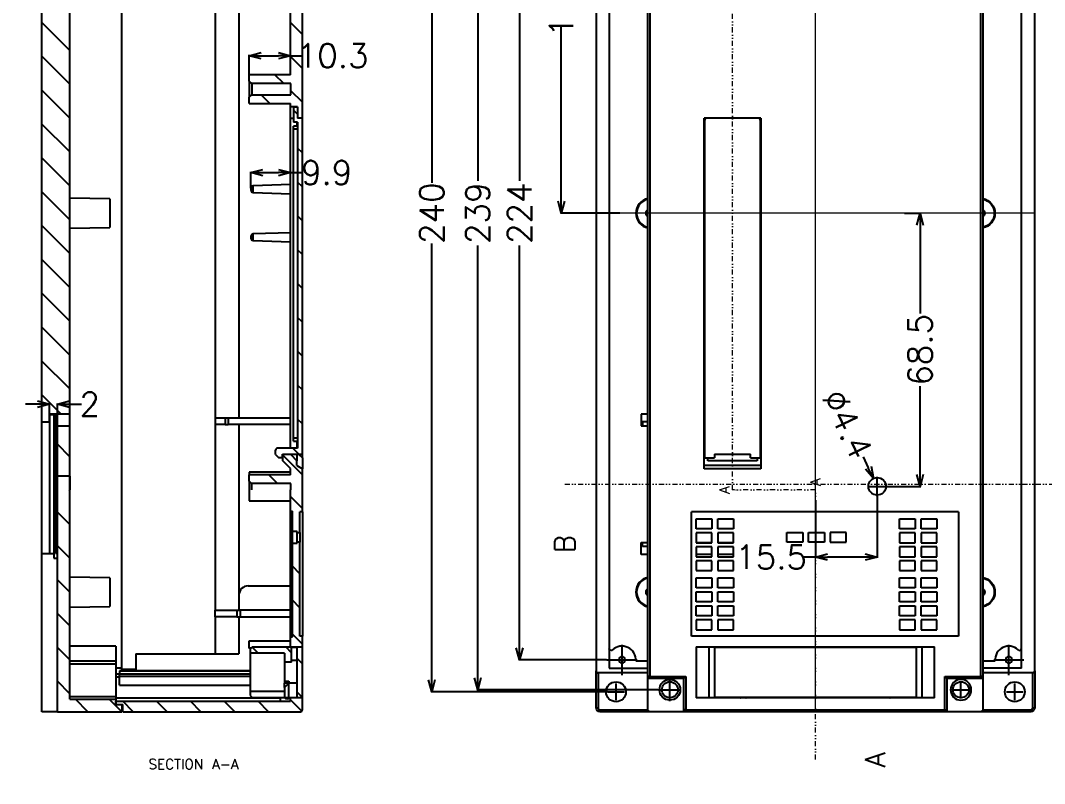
# Model space of a CAD drawing. Header units: millimetres. Extents: x 0 to 1895, y 0 to 1126.
# Drawn here: x 1263.3 to 1520.1, y 603.3 to 794.7 of the extents above; entities that cross this region are included whole.
import ezdxf
from ezdxf.enums import TextEntityAlignment as Align
from ezdxf.lldxf.tags import DXFTag

# ---------------------------------------------------------------- set-up
doc = ezdxf.new("R2010")
doc.units = ezdxf.units.MM
doc.header["$MEASUREMENT"] = 0
doc.linetypes.add('DIVIDE', pattern=[31.75, 12.7, -6.35, 0, -6.35, 0, -6.35])
doc.layers.get('0').update_dxf_attribs({"linetype": 'CONTINUOUS'})
doc.layers.get('Defpoints').update_dxf_attribs({"linetype": 'CONTINUOUS'})
doc.layers.add('1', color=7, linetype='CONTINUOUS')
doc.layers.add('2', color=7, linetype='CONTINUOUS')
doc.layers.add('hatch', color=56, linetype='CONTINUOUS', lineweight=9)
doc.styles.get("Standard").update_dxf_attribs({"font": 'txt', "bigfont": 'gbcbig.shx'})
tags = doc.linetypes.add('CENTER', pattern=[2, 1.25, -0.25, 0.25, -0.25]).pattern_tags.tags
tags[10:11] = [DXFTag(74, 4), DXFTag(75, 0), DXFTag(340, '0'), DXFTag(46, 0.0), DXFTag(50, 0.0), DXFTag(44, 0.0), DXFTag(45, 0.0)]
tags[8:9] = [DXFTag(74, 4), DXFTag(75, 0), DXFTag(340, '0'), DXFTag(46, 0.0), DXFTag(50, 0.0), DXFTag(44, 0.0), DXFTag(45, 0.0)]
tags[6:7] = [DXFTag(74, 4), DXFTag(75, 0), DXFTag(340, '0'), DXFTag(46, 0.0), DXFTag(50, 0.0), DXFTag(44, 0.0), DXFTag(45, 0.0)]
tags[4:5] = [DXFTag(74, 4), DXFTag(75, 0), DXFTag(340, '0'), DXFTag(46, 0.0), DXFTag(50, 0.0), DXFTag(44, 0.0), DXFTag(45, 0.0)]
doc.dimstyles.new('副本 (2)Standard', dxfattribs={"dimtxt": 6, "dimasz": 3, "dimexe": 0.18, "dimexo": 0.0625, "dimgap": 0.09, "dimtad": 0, "dimdec": 1, "dimzin": 0, "dimdsep": 46, "dimtxsty": 'Standard', "dimblk": 'OPEN30', "dimcen": 0.09, "dimclrd": 3, "dimclre": 3, "dimclrt": 6, "dimadec": 0, "dimazin": 0, "dimtfac": 1, "dimtdec": 4, "dimtofl": 0, "dimtmove": 0, "dimatfit": 3, "dimfxl": 0, "dimtolj": 1, "dimtzin": 0, "dimarcsym": 0})

# ---------------------------------------------------------------- blocks, each defined once
blk = doc.blocks.new('_Open30')
at = {"color": 0, "linetype": 'ByBlock', "lineweight": -2}
for p, q in [((-1, 0.268), (0, 0)), ((0, 0), (-1, -0.268)), ((0, 0), (-1, 0))]:
    blk.add_line(p, q, dxfattribs=at)
blk = doc.blocks.new('*D122')
at = {"color": 3, "lineweight": -2}
for p, q in [((1410.26, 858.33), (1388.24, 858.33)), ((1388.42, 855.33), (1388.42, 754.42)), ((1388.42, 637.33), (1388.42, 738.24)), ((1410.26, 634.33), (1388.24, 634.33))]:
    blk.add_line(p, q, dxfattribs=at)
at = {"layer": 'Defpoints', "color": 0}
for p in [(1388.42, 858.33), (1410.33, 858.33), (1410.33, 634.33)]:
    blk.add_point(p, dxfattribs=at)
at = {"color": 3, "lineweight": -2, "xscale": 3, "yscale": 3, "zscale": 3}
for p, rotation in [((1388.42, 858.33), 90), ((1388.42, 634.33), 270)]:
    blk.add_blockref('_Open30', p, dxfattribs=dict(at, rotation=rotation))
at = {"color": 6, "insert": (1388.42, 746.33), "char_height": 6, "attachment_point": 5, "rotation": 90}
blk.add_mtext('\\A1;224', dxfattribs=at)
blk = doc.blocks.new('*D123')
at = {"color": 3, "lineweight": -2}
for p, q in [((1423.86, 865.83), (1377.75, 865.83)), ((1377.93, 862.83), (1377.93, 754.42)), ((1377.93, 629.83), (1377.93, 738.24)), ((1423.2, 626.83), (1377.75, 626.83))]:
    blk.add_line(p, q, dxfattribs=at)
at = {"layer": 'Defpoints', "color": 0}
for p in [(1423.92, 865.83), (1377.93, 626.83), (1423.26, 626.83)]:
    blk.add_point(p, dxfattribs=at)
at = {"color": 3, "lineweight": -2, "xscale": 3, "yscale": 3, "zscale": 3}
for p, rotation in [((1377.93, 865.83), 90), ((1377.93, 626.83), 270)]:
    blk.add_blockref('_Open30', p, dxfattribs=dict(at, rotation=rotation))
at = {"color": 6, "insert": (1377.93, 746.33), "char_height": 6, "attachment_point": 5, "rotation": 90}
blk.add_mtext('\\A1;239', dxfattribs=at)
blk = doc.blocks.new('*D124')
at = {"color": 3, "lineweight": -2}
for p, q in [((1410.47, 866.33), (1366.23, 866.33)), ((1366.41, 863.33), (1366.41, 753.92)), ((1366.41, 629.33), (1366.41, 738.74)), ((1410.47, 626.33), (1366.23, 626.33))]:
    blk.add_line(p, q, dxfattribs=at)
at = {"layer": 'Defpoints', "color": 0}
for p in [(1366.41, 866.33), (1410.53, 866.33), (1410.53, 626.33)]:
    blk.add_point(p, dxfattribs=at)
at = {"color": 3, "lineweight": -2, "xscale": 3, "yscale": 3, "zscale": 3}
for p, rotation in [((1366.41, 866.33), 90), ((1366.41, 626.33), 270)]:
    blk.add_blockref('_Open30', p, dxfattribs=dict(at, rotation=rotation))
at = {"color": 6, "insert": (1366.41, 746.33), "char_height": 6, "attachment_point": 5, "rotation": 90}
blk.add_mtext('\\A1;240', dxfattribs=at)
blk = doc.blocks.new('*D66')
at = {"color": 3, "lineweight": -2}
for p, q in [((1425.64, 857.83), (1398.72, 857.83)), ((1398.9, 854.83), (1398.9, 811.17)), ((1398.9, 749.33), (1398.9, 792.99)), ((1413.57, 746.33), (1398.72, 746.33))]:
    blk.add_line(p, q, dxfattribs=at)
at = {"layer": 'Defpoints', "color": 0}
for p in [(1425.7, 857.83), (1398.9, 746.33), (1413.63, 746.33)]:
    blk.add_point(p, dxfattribs=at)
at = {"color": 3, "lineweight": -2, "xscale": 3, "yscale": 3, "zscale": 3}
for p, rotation in [((1398.9, 857.83), 90), ((1398.9, 746.33), 270)]:
    blk.add_blockref('_Open30', p, dxfattribs=dict(at, rotation=rotation))
at = {"color": 6, "insert": (1398.9, 802.08), "char_height": 6, "attachment_point": 5, "rotation": 90}
blk.add_mtext('\\A1;111.5', dxfattribs=at)
blk = doc.blocks.new('*D72')
at = {"color": 3, "lineweight": -2}
for p, q in [((1270.56, 694.23), (1270.56, 698.62)), ((1272.56, 695.07), (1272.56, 698.62)), ((1267.56, 698.44), (1264.56, 698.44)), ((1275.56, 698.44), (1278.56, 698.44))]:
    blk.add_line(p, q, dxfattribs=at)
at = {"layer": 'Defpoints', "color": 0}
for p in [(1272.56, 698.44), (1270.56, 694.17), (1272.56, 695.01)]:
    blk.add_point(p, dxfattribs=at)
at = {"color": 3, "lineweight": -2, "xscale": 3, "yscale": 3, "zscale": 3}
blk.add_blockref('_Open30', (1270.56, 698.44), dxfattribs=at)
at = {"color": 3, "lineweight": -2, "xscale": 3, "yscale": 3, "zscale": 3, "rotation": 180}
blk.add_blockref('_Open30', (1272.56, 698.44), dxfattribs=at)
at = {"color": 6, "insert": (1280.65, 698.44), "char_height": 6, "attachment_point": 5}
blk.add_mtext('\\A1;2', dxfattribs=at)
blk = doc.blocks.new('*D73')
at = {"color": 3, "lineweight": -2}
for p, q in [((1320.66, 781.09), (1320.66, 786.01)), ((1330.96, 782.82), (1330.96, 786.01)), ((1323.66, 785.83), (1327.96, 785.83)), ((1330.96, 785.83), (1333.96, 785.83))]:
    blk.add_line(p, q, dxfattribs=at)
at = {"layer": 'Defpoints', "color": 0}
for p in [(1330.96, 785.83), (1320.66, 781.03), (1330.96, 782.76)]:
    blk.add_point(p, dxfattribs=at)
at = {"color": 3, "lineweight": -2, "xscale": 3, "yscale": 3, "zscale": 3, "rotation": 180}
blk.add_blockref('_Open30', (1320.66, 785.83), dxfattribs=at)
at = {"color": 3, "lineweight": -2, "xscale": 3, "yscale": 3, "zscale": 3}
blk.add_blockref('_Open30', (1330.96, 785.83), dxfattribs=at)
at = {"color": 6, "insert": (1341.55, 785.83), "char_height": 6, "attachment_point": 5}
blk.add_mtext('\\A1;10.3', dxfattribs=at)
blk = doc.blocks.new('*D74')
at = {"color": 3, "lineweight": -2}
for p, q in [((1321.06, 752.64), (1321.06, 756.69)), ((1324.06, 756.51), (1327.96, 756.51)), ((1330.96, 754.58), (1330.96, 756.69)), ((1330.96, 756.51), (1333.96, 756.51))]:
    blk.add_line(p, q, dxfattribs=at)
at = {"layer": 'Defpoints', "color": 0}
for p in [(1330.96, 756.51), (1321.06, 752.58), (1330.96, 754.52)]:
    blk.add_point(p, dxfattribs=at)
at = {"color": 3, "lineweight": -2, "xscale": 3, "yscale": 3, "zscale": 3, "rotation": 180}
blk.add_blockref('_Open30', (1321.06, 756.51), dxfattribs=at)
at = {"color": 3, "lineweight": -2, "xscale": 3, "yscale": 3, "zscale": 3}
blk.add_blockref('_Open30', (1330.96, 756.51), dxfattribs=at)
at = {"color": 6, "insert": (1340.05, 756.51), "char_height": 6, "attachment_point": 5}
blk.add_mtext('\\A1;9.9', dxfattribs=at)
blk = doc.blocks.new('*D88')
at = {"color": 3, "lineweight": -2}
for p, q in [((1462.62, 674.35), (1462.62, 659.94)), ((1478.12, 675.35), (1478.12, 659.94)), ((1462.62, 660.12), (1459.62, 660.12)), ((1475.12, 660.12), (1465.62, 660.12))]:
    blk.add_line(p, q, dxfattribs=at)
at = {"layer": 'Defpoints', "color": 0}
for p in [(1462.62, 674.41), (1478.12, 675.41), (1462.62, 660.12)]:
    blk.add_point(p, dxfattribs=at)
at = {"color": 3, "lineweight": -2, "xscale": 3, "yscale": 3, "zscale": 3, "rotation": 180}
blk.add_blockref('_Open30', (1462.62, 660.12), dxfattribs=at)
at = {"color": 3, "lineweight": -2, "xscale": 3, "yscale": 3, "zscale": 3}
blk.add_blockref('_Open30', (1478.12, 660.12), dxfattribs=at)
at = {"color": 6, "insert": (1451.53, 660.12), "char_height": 6, "attachment_point": 5}
blk.add_mtext('\\A1;15.5', dxfattribs=at)
blk = doc.blocks.new('*D89')
at = {"color": 3, "lineweight": -2}
for p, q in [((1484.96, 746.33), (1489.06, 746.33)), ((1488.88, 743.33), (1488.88, 721.17)), ((1488.88, 680.83), (1488.88, 702.99)), ((1480.6, 677.83), (1489.06, 677.83))]:
    blk.add_line(p, q, dxfattribs=at)
at = {"layer": 'Defpoints', "color": 0}
for p in [(1484.9, 746.33), (1488.88, 746.33), (1480.54, 677.83)]:
    blk.add_point(p, dxfattribs=at)
at = {"color": 3, "lineweight": -2, "xscale": 3, "yscale": 3, "zscale": 3}
for p, rotation in [((1488.88, 746.33), 90), ((1488.88, 677.83), 270)]:
    blk.add_blockref('_Open30', p, dxfattribs=dict(at, rotation=rotation))
at = {"color": 6, "insert": (1488.88, 712.08), "char_height": 6, "attachment_point": 5, "rotation": 90}
blk.add_mtext('\\A1;68.5', dxfattribs=at)
blk = doc.blocks.new('*D90')
at = {"color": 3, "lineweight": -2}
for p, q in [((1474.58, 685.23), (1475.88, 682.52)), ((1478.03, 677.83), (1478.21, 677.83)), ((1478.12, 677.74), (1478.12, 677.92))]:
    blk.add_line(p, q, dxfattribs=at)
at = {"layer": 'Defpoints', "color": 0}
for p in [(1477.17, 679.81), (1479.07, 675.84)]:
    blk.add_point(p, dxfattribs=at)
at = {"color": 3, "lineweight": -2, "xscale": 3, "yscale": 3, "zscale": 3, "rotation": 295.5766296386719}
blk.add_blockref('_Open30', (1477.17, 679.81), dxfattribs=at)
at = {"color": 6, "insert": (1470.66, 693.42), "char_height": 6, "attachment_point": 5, "rotation": 295.5766}
blk.add_mtext('\\A1;∅4.4', dxfattribs=at)
blk = doc.blocks.new('*D91')
at = {"color": 3, "lineweight": -2}
for p, q in [((1428.03, 857.83), (1428.21, 857.83)), ((1428.12, 857.74), (1428.12, 857.92)), ((1435, 853.37), (1432.49, 855))]:
    blk.add_line(p, q, dxfattribs=at)
at = {"layer": 'Defpoints', "color": 0}
for p in [(1426.27, 859.02), (1429.97, 856.63)]:
    blk.add_point(p, dxfattribs=at)
at = {"color": 3, "lineweight": -2, "xscale": 3, "yscale": 3, "zscale": 3, "rotation": 147.0817108154297}
blk.add_blockref('_Open30', (1429.97, 856.63), dxfattribs=at)
at = {"color": 6, "insert": (1442.63, 848.43), "char_height": 6, "attachment_point": 5, "rotation": 327.0817}
blk.add_mtext('\\A1;∅4.4', dxfattribs=at)
blk = doc.blocks.new('*D92')
at = {"color": 3, "lineweight": -2}
for p, q in [((1397.85, 874.83), (1407.85, 869.07)), ((1412.53, 866.33), (1412.71, 866.33)), ((1412.62, 866.24), (1412.62, 866.42))]:
    blk.add_line(p, q, dxfattribs=at)
at = {"layer": 'Defpoints', "color": 0}
for p in [(1410.45, 867.58), (1414.79, 865.08)]:
    blk.add_point(p, dxfattribs=at)
at = {"color": 3, "lineweight": -2, "xscale": 3, "yscale": 3, "zscale": 3, "rotation": 330.0817565917969}
blk.add_blockref('_Open30', (1410.45, 867.58), dxfattribs=at)
at = {"color": 6, "insert": (1393.44, 877.37), "char_height": 6, "attachment_point": 5, "rotation": 330.0817}
blk.add_mtext('\\A1;∅5', dxfattribs=at)

msp = doc.modelspace()

# ---------------------------------------------------------------- linework, layer by layer
at = {"color": 251}
for p, q in [((1275.66, 787.15), (1268.66, 794.16)), ((1333.96, 791.12), (1330.96, 794.12)), ((1275.66, 778.66), (1268.66, 785.67)), ((1333.96, 782.63), (1330.96, 785.63)), ((1329.29, 778.82), (1327.09, 781.03)), ((1275.66, 770.17), (1268.66, 777.18)), ((1325.79, 773.83), (1323.59, 776.04)), ((1333.96, 774.14), (1331.06, 777.04)), ((1332.76, 771.13), (1331.76, 772.13)), ((1275.66, 761.68), (1268.66, 768.69)), ((1333.96, 769.92), (1333.71, 770.18)), ((1275.66, 753.2), (1268.66, 760.2)), ((1333.96, 761.43), (1332.76, 762.64)), ((1333.96, 752.95), (1332.76, 754.15)), ((1275.66, 744.71), (1268.66, 751.71)), ((1333.96, 744.46), (1332.76, 745.66)), ((1275.66, 736.22), (1268.66, 743.22)), ((1333.96, 735.97), (1332.76, 737.17)), ((1275.66, 727.73), (1268.66, 734.73)), ((1333.96, 727.48), (1332.76, 728.68)), ((1275.66, 719.24), (1268.66, 726.24)), ((1333.96, 718.99), (1332.76, 720.19)), ((1275.66, 710.75), (1268.66, 717.75)), ((1333.96, 710.5), (1332.76, 711.7)), ((1275.66, 702.26), (1268.66, 709.27)), ((1333.96, 702.01), (1332.76, 703.21)), ((1273.45, 695.98), (1268.66, 700.78)), ((1333.96, 693.52), (1332.76, 694.72)), ((1275.66, 685.28), (1272.56, 688.38)), ((1333.07, 685.93), (1331.57, 687.43)), ((1333.96, 680.76), (1329.06, 685.66)), ((1327.72, 678.52), (1325.51, 680.73)), ((1275.66, 676.79), (1275.53, 676.93)), ((1333.96, 672.27), (1330.96, 675.27)), ((1275.66, 668.3), (1272.56, 671.4)), ((1275.66, 659.81), (1272.56, 662.91)), ((1333.36, 655.89), (1331.46, 657.79)), ((1275.66, 651.32), (1272.56, 654.42)), ((1333.36, 647.4), (1331.46, 649.3)), ((1275.66, 642.83), (1272.56, 645.93)), ((1333.96, 638.31), (1331.46, 640.81)), ((1275.66, 634.34), (1272.56, 637.44)), ((1322.88, 635.98), (1321.38, 637.48)), ((1331.26, 636.07), (1329.86, 637.48)), ((1333.96, 633.37), (1332.56, 634.77)), ((1275.66, 625.85), (1272.56, 628.96)), ((1330.56, 628.28), (1330.47, 628.38)), ((1280.18, 621.33), (1277.04, 624.48)), ((1288.66, 621.33), (1285.52, 624.48)), ((1333.82, 621.48), (1330.96, 624.33)), ((1333.96, 624.88), (1332.56, 626.28)), ((1291.56, 621.33), (1288.91, 623.98)), ((1300.04, 621.33), (1297.39, 623.98)), ((1308.52, 621.33), (1305.87, 623.98)), ((1317, 621.33), (1314.36, 623.98)), ((1325.48, 621.33), (1322.84, 623.98))]:
    msp.add_line(p, q, dxfattribs=at)
at = {"layer": '1', "color": 21}
for p, q in [((1288.66, 632.28), (1288.66, 860.38)), ((1407.62, 861.08), (1407.62, 631.58)), ((1514.32, 632.28), (1514.32, 860.38)), ((1517.62, 631.58), (1517.62, 861.08)), ((1410.92, 855.45), (1410.92, 632.28)), ((1268.66, 694.03), (1268.66, 798.63)), ((1275.66, 695.98), (1275.66, 796.68)), ((1285.66, 749.93), (1275.66, 750.1)), ((1285.66, 749.93), (1285.66, 742.73)), ((1275.66, 742.55), (1285.66, 742.73)), ((1270.56, 694.03), (1270.56, 695.98)), ((1275.66, 695.98), (1270.56, 695.98)), ((1271.66, 695.98), (1271.66, 695.88)), ((1272.56, 692.98), (1272.56, 695.98)), ((1275.66, 692.98), (1275.66, 695.98)), ((1418.92, 695.98), (1418.92, 692.98)), ((1420.62, 695.98), (1418.92, 695.98)), ((1268.66, 660.88), (1268.66, 694.03)), ((1268.66, 694.03), (1270.56, 694.03)), ((1270.66, 695.88), (1270.56, 695.88)), ((1270.66, 695.88), (1271.66, 695.88)), ((1270.66, 660.88), (1270.66, 695.88)), ((1271.66, 695.88), (1271.66, 660.88)), ((1272.56, 695.68), (1272.06, 695.68)), ((1272.06, 695.68), (1272.06, 661.08)), ((1419.27, 694.03), (1419.27, 692.98)), ((1420.62, 694.03), (1419.27, 694.03)), ((1272.56, 680.38), (1272.56, 692.98)), ((1272.56, 692.98), (1275.66, 692.98)), ((1275.66, 676.93), (1275.66, 692.98)), ((1418.92, 692.98), (1420.62, 692.98)), ((1272.56, 676.93), (1272.56, 680.38)), ((1275.65, 680.38), (1272.56, 680.38)), ((1275.65, 680.38), (1275.65, 676.93)), ((1272.56, 621.33), (1272.56, 676.93)), ((1275.66, 624.48), (1275.66, 676.93)), ((1418.92, 660.78), (1418.92, 663.78)), ((1418.92, 663.78), (1420.62, 663.78)), ((1419.27, 662.73), (1419.27, 663.78)), ((1420.62, 662.73), (1419.27, 662.73)), ((1432.74, 663.78), (1436.64, 663.78)), ((1438.14, 663.78), (1442.04, 663.78)), ((1268.66, 621.33), (1268.66, 660.88)), ((1270.66, 660.88), (1268.66, 660.88)), ((1271.66, 660.88), (1270.66, 660.88)), ((1271.66, 660.88), (1271.66, 659.83)), ((1272.06, 661.08), (1272.56, 661.08)), ((1420.62, 660.78), (1418.92, 660.78)), ((1436.64, 660.78), (1432.74, 660.78)), ((1442.04, 660.78), (1438.14, 660.78)), ((1271.66, 659.83), (1272.56, 659.83)), ((1285.66, 654.93), (1275.66, 655.1)), ((1285.66, 654.93), (1285.66, 647.73)), ((1275.66, 647.55), (1285.66, 647.73)), ((1287.16, 637.78), (1275.66, 637.78)), ((1287.16, 637.78), (1287.16, 634.08)), ((1275.66, 634.08), (1287.16, 634.08)), ((1287.16, 633.26), (1275.66, 633.26)), ((1287.16, 634.08), (1287.16, 633.26)), ((1287.16, 633.26), (1287.16, 625.12)), ((1288.66, 632.28), (1287.16, 632.28)), ((1288.66, 631.57), (1288.66, 632.28)), ((1410.92, 632.28), (1420.62, 632.28)), ((1417.56, 634.08), (1420.62, 634.08)), ((1504.62, 634.08), (1507.68, 634.08)), ((1514.32, 632.28), (1504.62, 632.28)), ((1407.62, 622.33), (1407.62, 631.58)), ((1408.12, 631.08), (1408.12, 622.33)), ((1420.62, 631.08), (1408.12, 631.08)), ((1517.12, 631.08), (1504.62, 631.08)), ((1517.12, 622.33), (1517.12, 631.08)), ((1517.62, 631.58), (1517.62, 622.33)), ((1275.66, 625.12), (1287.16, 625.12)), ((1275.66, 624.48), (1287.16, 624.48)), ((1287.16, 625.12), (1287.16, 624.48)), ((1287.16, 624.48), (1287.16, 623.08)), ((1288.66, 623.08), (1287.16, 623.08)), ((1288.66, 623.08), (1288.66, 623.18)), ((1288.66, 623.08), (1288.66, 621.33)), ((1407.62, 622.33), (1408.12, 622.33)), ((1408.62, 621.83), (1420.62, 621.83)), ((1408.62, 621.33), (1408.62, 621.83)), ((1504.62, 621.83), (1516.62, 621.83)), ((1516.62, 621.83), (1516.62, 621.33)), ((1517.12, 622.33), (1517.62, 622.33)), ((1272.56, 621.33), (1268.66, 621.33)), ((1272.56, 621.33), (1288.66, 621.33)), ((1421.12, 621.33), (1408.62, 621.33)), ((1516.62, 621.33), (1504.12, 621.33))]:
    msp.add_line(p, q, dxfattribs=at)
at = {"layer": '1', "color": 1, "linetype": 'CENTER', "ltscale": 3.5052}
for p, q in [((1414.12, 630.53), (1414.12, 638.12)), ((1511.12, 630.53), (1511.12, 638.12)), ((1410.33, 634.33), (1417.92, 634.33)), ((1507.33, 634.33), (1514.92, 634.33))]:
    msp.add_line(p, q, dxfattribs=at)
at = {"layer": '1', "color": 1, "linetype": 'CENTER', "ltscale": 1.9304}
for p, q in [((1412.62, 624.24), (1412.62, 628.42)), ((1512.62, 624.24), (1512.62, 628.42)), ((1410.53, 626.33), (1414.71, 626.33)), ((1510.53, 626.33), (1514.71, 626.33))]:
    msp.add_line(p, q, dxfattribs=at)
at = {"layer": '1', "color": 21, "extrusion": (0, 0, -1)}
for centre in [(-1414.12, 634.33), (-1511.12, 634.33)]:
    msp.add_circle(centre, 0.8, dxfattribs=at)
at = {"layer": '1', "color": 21}
for centre in [(1412.62, 626.33), (1512.62, 626.33)]:
    msp.add_circle(centre, 2.5, dxfattribs=at)
for centre, radius, start, end in [((1421.37, 746.33), 3.77, 101.4638, 258.5419), ((1421.37, 746.33), 3.6, 102.0262, 257.9794), ((1421.37, 651.33), 3.77, 101.4638, 258.5419), ((1421.37, 651.33), 3.6, 102.0262, 257.9794), ((1414.12, 634.33), 3.45, 355.8445, 133.1212), ((1511.12, 634.33), 3.45, 46.8788, 184.1555), ((1513.82, 637.21), 0.5, 226.8788, 0), ((1408.12, 631.58), 0.5, 180, 270), ((1517.12, 631.58), 0.5, 270, 0), ((1408.62, 622.33), 0.5, 180, 270), ((1516.62, 622.33), 0.5, 270, 0)]:
    msp.add_arc(centre, radius, start, end, dxfattribs=at)
at = {"layer": '1', "color": 21, "extrusion": (0, 0, -1)}
for centre, radius, start, end in [((-1503.87, 746.33), 3.77, 101.4581, 258.5363), ((-1503.87, 746.33), 3.6, 102.0206, 257.9738), ((-1421.37, 746.33), 1.2, 308.6831, 51.3225), ((-1503.87, 746.33), 1.2, 128.6775, 231.3168), ((-1503.87, 651.33), 3.77, 101.4581, 258.5363), ((-1503.87, 651.33), 3.6, 102.0206, 257.9738), ((-1421.37, 651.33), 1.2, 308.6831, 51.3225), ((-1503.87, 651.33), 1.2, 128.6775, 231.3168), ((-1411.42, 637.21), 0.5, 226.8788, 0), ((-1408.62, 622.33), 1, 270, 0), ((-1516.62, 622.33), 1, 180, 270)]:
    msp.add_arc(centre, radius, start, end, dxfattribs=at)
at = {"layer": '2', "color": 7}
for p, q in [((1420.62, 630.13), (1420.62, 862.53)), ((1421.12, 862.53), (1421.12, 630.13)), ((1504.12, 630.13), (1504.12, 862.53)), ((1504.62, 862.53), (1504.62, 630.13)), ((1330.96, 781.03), (1330.96, 816.94)), ((1333.96, 770.18), (1333.96, 816.94)), ((1312.06, 797.63), (1312.06, 695.03)), ((1318.06, 797.63), (1318.06, 695.03)), ((1320.66, 779.42), (1320.66, 781.03)), ((1330.96, 781.03), (1320.66, 781.03)), ((1320.66, 779.42), (1320.66, 775.44)), ((1321.26, 778.82), (1321.26, 776.04)), ((1331.06, 778.82), (1321.26, 778.82)), ((1331.06, 776.04), (1331.06, 778.82)), ((1321.26, 776.04), (1331.06, 776.04)), ((1320.66, 773.83), (1320.66, 775.44)), ((1320.66, 773.83), (1330.96, 773.83)), ((1330.96, 772.98), (1330.96, 773.83)), ((1330.96, 770.18), (1330.96, 772.98)), ((1332.76, 772.98), (1330.96, 772.98)), ((1332.76, 772.98), (1332.76, 770.18)), ((1330.96, 687.43), (1330.96, 770.18)), ((1330.96, 770.18), (1331.76, 770.18)), ((1332.56, 769.18), (1332.56, 768.18)), ((1333.96, 770.18), (1332.76, 770.18)), ((1434.73, 682.24), (1434.73, 770.18)), ((1448.93, 770.18), (1434.73, 770.18)), ((1448.93, 770.18), (1448.93, 682.24)), ((1321.06, 752.58), (1321.06, 752.14)), ((1330.96, 753.51), (1321.64, 753.18)), ((1321.64, 751.54), (1321.64, 753.18)), ((1321.64, 751.54), (1330.96, 751.21)), ((1321.06, 740.52), (1321.06, 740.08)), ((1330.96, 741.44), (1321.64, 741.12)), ((1321.64, 739.48), (1321.64, 741.12)), ((1321.64, 739.48), (1330.96, 739.15)), ((1312.06, 695.03), (1314.56, 695.03)), ((1312.06, 695.03), (1312.06, 693.33)), ((1314.56, 695.03), (1315.36, 695.03)), ((1314.56, 695.03), (1314.56, 693.33)), ((1315.36, 695.03), (1318.06, 695.03)), ((1315.36, 695.03), (1315.36, 693.33)), ((1318.06, 695.03), (1330.96, 695.03)), ((1312.06, 693.33), (1312.06, 646.83)), ((1314.56, 693.33), (1312.06, 693.33)), ((1314.56, 693.33), (1315.36, 693.33)), ((1318.06, 693.33), (1315.36, 693.33)), ((1330.96, 693.33), (1318.06, 693.33)), ((1318.06, 693.33), (1318.06, 650.6)), ((1332.56, 689.18), (1332.56, 687.43)), ((1329.06, 684.23), (1329.06, 685.83)), ((1331.06, 685.83), (1329.06, 685.83)), ((1330.96, 685.83), (1330.96, 685.93)), ((1331.06, 685.83), (1332.56, 684.28)), ((1332.56, 685.93), (1332.56, 684.28)), ((1446.33, 685.83), (1437.33, 685.83)), ((1330.96, 682.33), (1329.06, 684.23)), ((1332.56, 683.04), (1332.56, 684.28)), ((1333.96, 684.98), (1333.96, 682.24)), ((1435.63, 684.28), (1435.63, 684.98)), ((1448.03, 684.28), (1435.63, 684.28)), ((1448.03, 684.98), (1448.03, 684.28)), ((1320.66, 681.43), (1320.66, 680.73)), ((1330.96, 681.43), (1320.66, 681.43)), ((1320.66, 679.12), (1320.66, 680.73)), ((1330.96, 680.73), (1320.66, 680.73)), ((1330.96, 680.73), (1330.96, 682.33)), ((1332.56, 683.04), (1333.96, 682.24)), ((1333.96, 676.93), (1333.96, 682.24)), ((1448.93, 683.04), (1434.73, 683.04)), ((1448.93, 682.24), (1434.73, 682.24)), ((1320.66, 679.12), (1320.66, 676.93)), ((1321.26, 676.93), (1321.26, 678.52)), ((1331.06, 678.52), (1321.26, 678.52)), ((1331.06, 676.93), (1331.06, 678.52)), ((1320.66, 676.93), (1320.66, 674.23)), ((1330.96, 671.63), (1330.96, 676.93)), ((1333.96, 671.45), (1333.96, 676.93)), ((1320.66, 674.23), (1330.96, 674.23)), ((1330.96, 640.08), (1330.96, 671.63)), ((1330.96, 671.63), (1331.46, 671.63)), ((1331.46, 666.48), (1331.46, 671.63)), ((1333.36, 666.23), (1333.36, 671.45)), ((1333.96, 671.45), (1333.36, 671.45)), ((1333.96, 671.45), (1333.96, 640.25)), ((1498.48, 671.45), (1431.52, 671.45)), ((1431.52, 640.25), (1431.52, 671.45)), ((1498.48, 671.45), (1498.48, 640.25)), ((1432.74, 669.68), (1436.64, 669.68)), ((1432.74, 667.18), (1432.74, 669.68)), ((1436.64, 669.68), (1436.64, 667.18)), ((1438.14, 667.18), (1438.14, 669.68)), ((1438.14, 669.68), (1442.04, 669.68)), ((1442.04, 669.68), (1442.04, 667.18)), ((1483.74, 669.68), (1487.64, 669.68)), ((1483.74, 667.18), (1483.74, 669.68)), ((1487.64, 669.68), (1487.64, 667.18)), ((1489.14, 669.68), (1493.04, 669.68)), ((1489.14, 667.18), (1489.14, 669.68)), ((1493.04, 669.68), (1493.04, 667.18)), ((1331.46, 663.58), (1331.46, 666.48)), ((1332.66, 666.48), (1331.46, 666.48)), ((1332.66, 666.23), (1332.66, 666.48)), ((1332.66, 663.83), (1332.66, 666.23)), ((1332.66, 666.23), (1333.36, 666.23)), ((1333.36, 666.23), (1333.36, 663.83)), ((1436.64, 667.18), (1432.74, 667.18)), ((1436.64, 666.19), (1432.74, 666.19)), ((1432.74, 666.19), (1432.74, 663.69)), ((1436.64, 663.69), (1436.64, 666.19)), ((1442.04, 667.18), (1438.14, 667.18)), ((1442.04, 666.19), (1438.14, 666.19)), ((1438.14, 666.19), (1438.14, 663.69)), ((1442.04, 663.69), (1442.04, 666.19)), ((1455.48, 663.83), (1455.48, 666.23)), ((1455.48, 666.23), (1459.48, 666.23)), ((1459.48, 666.23), (1459.48, 663.83)), ((1460.89, 666.23), (1464.89, 666.23)), ((1460.89, 663.83), (1460.89, 666.23)), ((1464.89, 666.23), (1464.89, 663.83)), ((1466.31, 666.23), (1466.31, 663.83)), ((1470.31, 666.23), (1466.31, 666.23)), ((1470.31, 663.83), (1470.31, 666.23)), ((1487.64, 667.18), (1483.74, 667.18)), ((1487.64, 666.19), (1483.74, 666.19)), ((1483.74, 666.19), (1483.74, 663.69)), ((1487.64, 663.69), (1487.64, 666.19)), ((1493.04, 667.18), (1489.14, 667.18)), ((1493.04, 666.19), (1489.14, 666.19)), ((1489.14, 666.19), (1489.14, 663.69)), ((1493.04, 663.69), (1493.04, 666.19)), ((1331.46, 663.58), (1332.66, 663.58)), ((1331.46, 640.08), (1331.46, 663.58)), ((1333.36, 663.83), (1332.66, 663.83)), ((1332.66, 663.58), (1332.66, 663.83)), ((1333.36, 640.25), (1333.36, 663.83)), ((1432.74, 663.69), (1436.64, 663.69)), ((1436.64, 662.69), (1432.74, 662.69)), ((1432.74, 662.69), (1432.74, 660.19)), ((1436.64, 660.19), (1436.64, 662.69)), ((1438.14, 663.69), (1442.04, 663.69)), ((1438.14, 662.69), (1438.14, 660.19)), ((1442.04, 662.69), (1438.14, 662.69)), ((1442.04, 660.19), (1442.04, 662.69)), ((1459.48, 663.83), (1455.48, 663.83)), ((1464.89, 663.83), (1460.89, 663.83)), ((1466.31, 663.83), (1470.31, 663.83)), ((1483.74, 663.69), (1487.64, 663.69)), ((1487.64, 662.69), (1483.74, 662.69)), ((1483.74, 662.69), (1483.74, 660.19)), ((1487.64, 660.19), (1487.64, 662.69)), ((1489.14, 663.69), (1493.04, 663.69)), ((1489.14, 662.69), (1489.14, 660.19)), ((1493.04, 662.69), (1489.14, 662.69)), ((1493.04, 660.19), (1493.04, 662.69)), ((1432.74, 660.19), (1436.64, 660.19)), ((1438.14, 660.19), (1442.04, 660.19)), ((1483.74, 660.19), (1487.64, 660.19)), ((1489.14, 660.19), (1493.04, 660.19)), ((1432.74, 659.2), (1432.74, 656.7)), ((1436.64, 659.2), (1432.74, 659.2)), ((1436.64, 656.7), (1436.64, 659.2)), ((1442.04, 659.2), (1438.14, 659.2)), ((1438.14, 659.2), (1438.14, 656.7)), ((1442.04, 656.7), (1442.04, 659.2)), ((1483.74, 659.2), (1483.74, 656.7)), ((1487.64, 659.2), (1483.74, 659.2)), ((1487.64, 656.7), (1487.64, 659.2)), ((1489.14, 659.2), (1489.14, 656.7)), ((1493.04, 659.2), (1489.14, 659.2)), ((1493.04, 656.7), (1493.04, 659.2)), ((1432.74, 656.7), (1436.64, 656.7)), ((1438.14, 656.7), (1442.04, 656.7)), ((1483.74, 656.7), (1487.64, 656.7)), ((1489.14, 656.7), (1493.04, 656.7)), ((1320.36, 652.9), (1330.96, 652.9)), ((1432.74, 652.36), (1432.74, 654.86)), ((1432.74, 654.86), (1436.64, 654.86)), ((1436.64, 652.36), (1432.74, 652.36)), ((1436.64, 654.86), (1436.64, 652.36)), ((1438.14, 654.86), (1442.04, 654.86)), ((1438.14, 652.36), (1438.14, 654.86)), ((1442.04, 652.36), (1438.14, 652.36)), ((1442.04, 654.86), (1442.04, 652.36)), ((1483.74, 652.36), (1483.74, 654.86)), ((1483.74, 654.86), (1487.64, 654.86)), ((1487.64, 652.36), (1483.74, 652.36)), ((1487.64, 654.86), (1487.64, 652.36)), ((1489.14, 652.36), (1489.14, 654.86)), ((1489.14, 654.86), (1493.04, 654.86)), ((1493.04, 652.36), (1489.14, 652.36)), ((1493.04, 654.86), (1493.04, 652.36)), ((1318.06, 650.6), (1318.06, 646.83)), ((1432.74, 651.36), (1436.64, 651.36)), ((1432.74, 648.86), (1432.74, 651.36)), ((1436.64, 651.36), (1436.64, 648.86)), ((1438.14, 648.86), (1438.14, 651.36)), ((1438.14, 651.36), (1442.04, 651.36)), ((1442.04, 651.36), (1442.04, 648.86)), ((1483.74, 651.36), (1487.64, 651.36)), ((1483.74, 648.86), (1483.74, 651.36)), ((1487.64, 651.36), (1487.64, 648.86)), ((1489.14, 648.86), (1489.14, 651.36)), ((1489.14, 651.36), (1493.04, 651.36)), ((1493.04, 651.36), (1493.04, 648.86)), ((1436.64, 648.86), (1432.74, 648.86)), ((1432.74, 645.37), (1432.74, 647.87)), ((1432.74, 647.87), (1436.64, 647.87)), ((1436.64, 647.87), (1436.64, 645.37)), ((1442.04, 648.86), (1438.14, 648.86)), ((1438.14, 645.37), (1438.14, 647.87)), ((1438.14, 647.87), (1442.04, 647.87)), ((1442.04, 647.87), (1442.04, 645.37)), ((1487.64, 648.86), (1483.74, 648.86)), ((1483.74, 647.87), (1487.64, 647.87)), ((1483.74, 645.37), (1483.74, 647.87)), ((1487.64, 647.87), (1487.64, 645.37)), ((1493.04, 648.86), (1489.14, 648.86)), ((1489.14, 645.37), (1489.14, 647.87)), ((1489.14, 647.87), (1493.04, 647.87)), ((1493.04, 647.87), (1493.04, 645.37)), ((1312.06, 646.83), (1317.56, 646.83)), ((1312.06, 645.13), (1312.06, 646.83)), ((1312.06, 645.13), (1312.06, 635.83)), ((1317.56, 645.13), (1312.06, 645.13)), ((1317.56, 646.83), (1318.36, 646.83)), ((1317.56, 646.83), (1317.56, 645.13)), ((1317.56, 645.13), (1318.36, 645.13)), ((1318.06, 645.13), (1318.06, 635.83)), ((1330.96, 646.83), (1318.36, 646.83)), ((1318.36, 646.83), (1318.36, 645.13)), ((1318.36, 645.13), (1330.96, 645.13)), ((1436.64, 645.37), (1432.74, 645.37)), ((1442.04, 645.37), (1438.14, 645.37)), ((1487.64, 645.37), (1483.74, 645.37)), ((1493.04, 645.37), (1489.14, 645.37)), ((1432.74, 644.38), (1432.74, 641.88)), ((1436.64, 644.38), (1432.74, 644.38)), ((1436.64, 641.88), (1436.64, 644.38)), ((1442.04, 644.38), (1438.14, 644.38)), ((1438.14, 644.38), (1438.14, 641.88)), ((1442.04, 641.88), (1442.04, 644.38)), ((1483.74, 644.38), (1483.74, 641.88)), ((1487.64, 644.38), (1483.74, 644.38)), ((1487.64, 641.88), (1487.64, 644.38)), ((1489.14, 644.38), (1489.14, 641.88)), ((1493.04, 644.38), (1489.14, 644.38)), ((1493.04, 641.88), (1493.04, 644.38)), ((1330.96, 640.08), (1331.46, 640.08)), ((1330.96, 637.58), (1330.96, 640.08)), ((1333.96, 640.25), (1333.36, 640.25)), ((1333.96, 637.58), (1333.96, 640.25)), ((1498.48, 640.25), (1431.52, 640.25)), ((1432.74, 641.88), (1436.64, 641.88)), ((1438.14, 641.88), (1442.04, 641.88)), ((1483.74, 641.88), (1487.64, 641.88)), ((1489.14, 641.88), (1493.04, 641.88)), ((1330.96, 638.98), (1320.56, 638.98)), ((1320.56, 638.98), (1320.56, 637.28)), ((1321.16, 637.28), (1320.56, 637.28)), ((1330.96, 637.58), (1330.96, 637.48)), ((1330.96, 637.58), (1333.96, 637.58)), ((1331.96, 637.48), (1331.96, 637.58)), ((1332.36, 637.58), (1332.36, 637.48)), ((1333.26, 637.58), (1333.26, 637.48)), ((1333.96, 637.48), (1333.96, 637.58)), ((1432.72, 637.58), (1432.72, 624.78)), ((1432.72, 637.58), (1492.52, 637.58)), ((1435.87, 637.58), (1435.87, 624.78)), ((1439.69, 637.48), (1439.69, 637.58)), ((1440.09, 637.58), (1440.09, 637.48)), ((1485.69, 637.48), (1485.69, 637.58)), ((1486.09, 637.58), (1486.09, 637.48)), ((1489.37, 624.78), (1489.37, 637.58)), ((1492.52, 624.78), (1492.52, 637.58)), ((1292.16, 635.83), (1318.06, 635.83)), ((1292.16, 635.83), (1292.16, 631.93)), ((1288.96, 631.93), (1288.96, 631.57)), ((1292.16, 631.93), (1288.96, 631.93)), ((1288.06, 630.73), (1287.16, 630.73)), ((1287.16, 630.09), (1288.07, 630.09)), ((1288.07, 630.03), (1287.16, 630.03)), ((1320.86, 631.57), (1288.06, 631.57)), ((1288.06, 631.57), (1288.06, 631.49)), ((1288.06, 631.49), (1288.06, 630.87)), ((1320.86, 631.49), (1288.06, 631.49)), ((1288.06, 630.2), (1288.06, 630.87)), ((1288.06, 630.87), (1320.86, 630.87)), ((1288.06, 628.02), (1288.06, 630.2)), ((1320.86, 630.2), (1288.06, 630.2)), ((1420.62, 621.83), (1420.62, 630.13)), ((1421.12, 630.13), (1420.62, 630.13)), ((1421.12, 630.13), (1421.12, 629.63)), ((1421.12, 630.13), (1430.12, 630.13)), ((1429.62, 629.63), (1421.12, 629.63)), ((1430.12, 630.13), (1429.62, 629.63)), ((1429.62, 621.83), (1429.62, 629.63)), ((1430.12, 630.13), (1430.12, 621.83)), ((1495.12, 630.13), (1504.12, 630.13)), ((1495.62, 629.63), (1495.12, 630.13)), ((1495.12, 621.83), (1495.12, 630.13)), ((1504.12, 629.63), (1495.62, 629.63)), ((1495.62, 629.63), (1495.62, 621.83)), ((1504.12, 629.63), (1504.12, 630.13)), ((1504.62, 630.13), (1504.12, 630.13)), ((1504.62, 630.13), (1504.62, 621.83)), ((1288.06, 628.02), (1320.86, 628.02)), ((1287.16, 624.8), (1328.36, 624.8)), ((1328.36, 624.88), (1328.36, 623.98)), ((1330.96, 624.88), (1330.96, 624.78)), ((1330.96, 623.98), (1330.96, 624.78)), ((1333.96, 624.78), (1330.96, 624.78)), ((1331.96, 624.78), (1331.96, 624.88)), ((1332.36, 624.88), (1332.36, 624.78)), ((1333.26, 624.88), (1333.26, 624.78)), ((1333.96, 624.78), (1333.96, 624.88)), ((1333.96, 621.83), (1333.96, 624.78)), ((1492.52, 624.78), (1432.72, 624.78)), ((1439.69, 624.78), (1439.69, 624.88)), ((1440.09, 624.88), (1440.09, 624.78)), ((1485.69, 624.78), (1485.69, 624.88)), ((1486.09, 624.88), (1486.09, 624.78)), ((1287.16, 623.18), (1287.16, 623.98)), ((1287.16, 623.98), (1330.96, 623.98)), ((1287.16, 623.18), (1288.96, 623.18)), ((1288.96, 621.33), (1288.96, 623.18)), ((1430.12, 621.83), (1429.62, 621.83)), ((1430.12, 621.83), (1430.12, 621.33)), ((1430.12, 621.83), (1495.12, 621.83)), ((1495.12, 621.83), (1495.62, 621.83)), ((1495.12, 621.83), (1495.12, 621.33)), ((1288.96, 621.33), (1333.46, 621.33)), ((1430.12, 621.33), (1421.12, 621.33)), ((1495.12, 621.33), (1430.12, 621.33)), ((1504.12, 621.33), (1495.12, 621.33))]:
    msp.add_line(p, q, dxfattribs=at)
at = {"layer": '2', "color": 95}
for p, q in [((1331.76, 772.88), (1331.76, 769.18)), ((1332.76, 772.88), (1331.76, 772.88)), ((1332.76, 772.88), (1332.76, 770.18)), ((1332.76, 769.18), (1331.76, 769.18)), ((1331.76, 767.38), (1331.76, 768.18)), ((1332.76, 768.18), (1331.76, 768.18)), ((1333.96, 770.18), (1332.76, 770.18)), ((1332.76, 769.18), (1332.76, 687.43)), ((1333.96, 685.93), (1333.96, 770.18)), ((1434.88, 684.98), (1434.88, 769.68)), ((1448.28, 770.18), (1435.38, 770.18)), ((1448.78, 769.68), (1448.78, 684.98)), ((1331.76, 689.98), (1331.76, 767.38)), ((1332.76, 767.38), (1331.76, 767.38)), ((1331.76, 689.18), (1331.76, 689.98)), ((1331.76, 689.98), (1332.76, 689.98)), ((1331.76, 689.18), (1332.76, 689.18)), ((1327.26, 685.83), (1327.26, 686.93)), ((1327.26, 685.83), (1328.06, 685.03)), ((1332.76, 687.43), (1327.76, 687.43)), ((1328.96, 685.93), (1333.96, 685.93)), ((1328.96, 685.03), (1328.96, 685.93)), ((1333.01, 685.93), (1333.96, 684.98)), ((1333.96, 684.98), (1333.96, 685.93)), ((1437.33, 685.93), (1437.33, 684.98)), ((1437.33, 685.93), (1446.33, 685.93)), ((1446.33, 684.98), (1446.33, 685.93)), ((1328.96, 685.03), (1328.06, 685.03)), ((1434.88, 684.98), (1437.33, 684.98)), ((1446.33, 684.98), (1448.78, 684.98)), ((1321.36, 637.48), (1320.86, 636.98)), ((1320.86, 636.98), (1320.86, 635.98)), ((1331.26, 637.48), (1321.36, 637.48)), ((1331.26, 637.48), (1332.56, 637.48)), ((1331.26, 633.78), (1331.26, 637.48)), ((1332.56, 637.48), (1332.56, 624.88)), ((1333.96, 637.48), (1332.56, 637.48)), ((1333.96, 624.88), (1333.96, 637.48)), ((1437.37, 624.88), (1437.37, 637.48)), ((1437.37, 637.48), (1487.87, 637.48)), ((1487.87, 637.48), (1487.87, 624.88)), ((1320.86, 635.98), (1320.86, 626.38)), ((1329.46, 635.98), (1320.86, 635.98)), ((1329.46, 635.98), (1329.46, 633.78)), ((1329.46, 633.78), (1329.46, 628.98)), ((1331.26, 633.78), (1329.46, 633.78)), ((1331.26, 634.28), (1332.56, 634.28)), ((1329.46, 628.98), (1329.46, 628.48)), ((1329.46, 628.98), (1330.56, 628.98)), ((1329.46, 627.38), (1329.46, 628.48)), ((1330.56, 628.48), (1329.46, 628.48)), ((1330.56, 628.48), (1329.46, 627.38)), ((1329.46, 627.38), (1329.46, 624.88)), ((1330.56, 628.98), (1330.56, 628.48)), ((1332.56, 628.48), (1330.56, 628.48)), ((1330.56, 624.88), (1330.56, 628.48)), ((1320.86, 626.38), (1320.86, 625.38)), ((1329.46, 626.38), (1320.86, 626.38)), ((1320.86, 625.38), (1321.36, 624.88)), ((1321.36, 624.88), (1329.46, 624.88)), ((1329.46, 624.88), (1330.56, 624.88)), ((1330.56, 624.88), (1332.56, 624.88)), ((1332.56, 624.88), (1333.96, 624.88)), ((1487.87, 624.88), (1437.37, 624.88))]:
    msp.add_line(p, q, dxfattribs=at)
at = {"layer": '2', "color": 1, "linetype": 'CENTER', "ltscale": 2.2352}
for p, q in [((1478.12, 675.41), (1478.12, 680.25)), ((1475.7, 677.83), (1480.54, 677.83))]:
    msp.add_line(p, q, dxfattribs=at)
at = {"layer": '2', "color": 1, "linetype": 'CENTER', "ltscale": 2.6416}
for p, q in [((1426.12, 623.97), (1426.12, 629.69)), ((1423.26, 626.83), (1428.98, 626.83))]:
    msp.add_line(p, q, dxfattribs=at)
at = {"layer": '2', "color": 1, "linetype": 'CENTER', "ltscale": 2.032}
for p, q in [((1496.92, 626.83), (1501.32, 626.83)), ((1499.12, 624.63), (1499.12, 629.03))]:
    msp.add_line(p, q, dxfattribs=at)
at = {"layer": '2', "color": 7}
for centre, radius in [((1478.12, 677.83), 2.2), ((1426.12, 626.83), 2.6), ((1426.12, 626.83), 2), ((1499.12, 626.83), 2)]:
    msp.add_circle(centre, radius, dxfattribs=at)
at = {"layer": '2', "color": 7, "extrusion": (0, 0, -1)}
msp.add_circle((-1499.12, 626.83), 2.6, dxfattribs=at)
at = {"layer": '2', "color": 95}
for centre, radius, start, end in [((1435.38, 769.68), 0.5, 90, 180), ((1448.28, 769.68), 0.5, 0, 90), ((1327.76, 686.93), 0.5, 90, 180), ((1330.13, 625.67), 1.09, 226.3972, 313.6028), ((1444.55, 625.67), 1.09, 226.3972, 234.6967), ((1444.55, 625.67), 1.09, 305.3033, 313.6028), ((1480.69, 625.67), 1.09, 226.3972, 234.6967), ((1480.69, 625.67), 1.09, 305.3033, 313.6028)]:
    msp.add_arc(centre, radius, start, end, dxfattribs=at)
at = {"layer": '2', "color": 7}
for centre, radius, start, end in [((1321.66, 752.58), 0.6, 92, 180), ((1321.66, 752.14), 0.6, 180, 268), ((1321.66, 740.52), 0.6, 92, 180), ((1321.66, 740.08), 0.6, 180, 268), ((1320.36, 650.6), 2.3, 90, 180), ((1333.46, 621.83), 0.5, 270, 0)]:
    msp.add_arc(centre, radius, start, end, dxfattribs=at)
at = {"layer": '2', "color": 7, "extrusion": (0, 0, -1)}
for centre, start, end in [((-1421.12, 630.13), 270, 0), ((-1504.12, 630.13), 180, 270), ((-1421.12, 621.83), 270, 0), ((-1430.12, 621.83), 270, 0), ((-1495.12, 621.83), 180, 270), ((-1504.12, 621.83), 180, 270)]:
    msp.add_arc(centre, 0.5, start, end, dxfattribs=at)
at = {"layer": '2', "color": 7}
for points in [[(1321.26, 778.82), (1321.06, 779.02), (1320.86, 779.22), (1320.66, 779.42)], [(1320.66, 775.44), (1320.86, 775.64), (1321.06, 775.84), (1321.26, 776.04)]]:
    msp.add_open_spline(points, degree=3, dxfattribs=at)
msp.add_open_spline([(1321.26, 678.52), (1321.14, 678.65), (1321.01, 678.78), (1320.88, 678.91), (1320.81, 678.98), (1320.74, 679.05), (1320.66, 679.12)], degree=3, knots=[0, 0, 0, 0, 0.646343, 0.646343, 0.646343, 1, 1, 1, 1], dxfattribs=at)
at = {"layer": 'hatch', "color": 1, "linetype": 'CENTER', "ltscale": 11.176}
for p, q in [((1462.62, 621.33), (1462.62, 871.33)), ((1517.62, 746.33), (1407.62, 746.33))]:
    msp.add_line(p, q, dxfattribs=at)
at = {"layer": 'hatch', "color": 2, "linetype": 'DIVIDE', "ltscale": 0.1}
for p, q in [((1441.83, 676.93), (1441.83, 816.94)), ((1399.76, 678.38), (1525.04, 678.38)), ((1462.62, 676.93), (1441.83, 676.93)), ((1462.62, 609.33), (1462.62, 676.93))]:
    msp.add_line(p, q, dxfattribs=at)
at = {"layer": 'hatch', "color": 2}
for points in [[(1399.76, 678.38, 0, 0, 0), (1399.76, 673.38, 1.5, 0, 0), (1399.76, 668.38, 0, 0, 0)], [(1462.62, 609.33, 0, 0, 0), (1467.62, 609.33, 1.5, 0, 0), (1472.62, 609.33, 0, 0, 0)]]:
    msp.add_lwpolyline(points, format="xyseb", dxfattribs=at)
at = {"layer": 'hatch', "color": 2, "const_width": 0.2}
for points in [[(1443.08, 676.93), (1441.83, 676.93), (1441.83, 678.18)], [(1462.62, 675.68), (1462.62, 676.93), (1461.37, 676.93)]]:
    msp.add_lwpolyline(points, dxfattribs=at)

# ---------------------------------------------------------------- texts
at = {"layer": 'hatch', "color": 6}
for s, height, p in [('A', 2.5, (1462.62, 678.93)), ('A', 2.5, (1439.83, 676.93)), ('B', 5, (1399.76, 663.38)), ('A', 5, (1477.62, 609.33))]:
    msp.add_text(s, height=height, rotation=90, dxfattribs=at).set_placement(p, align=Align.MIDDLE)
msp.add_text('SECTION A-A', height=2.5, dxfattribs=at).set_placement((1306.67, 608.19), align=Align.MIDDLE)

# ---------------------------------------------------------------- dimensions: what is measured, and where the dimension line sits
for base, p1, p2, picture, middle in [((1410.45326593, 867.57569483), (0, 0), (0, 0), '*D92', (1393.43605131, 877.36824387)), ((1366.40808814, 866.32878498), (1410.53011059, 626.32878498), (1410.53011059, 866.32878498), '*D124', (1366.40808814, 746.32878498)), ((1377.93, 626.83), (1423.92, 865.83), (1423.26, 626.83), '*D123', (1377.93, 746.33)), ((1429.9668929, 856.63321184), (0, 0), (0, 0), '*D91', (1442.63414062, 848.43266703)), ((1388.42297591, 858.32878498), (1410.32511059, 634.32878498), (1410.32511059, 858.32878498), '*D122', (1388.42297591, 746.32878498)), ((1398.9, 746.33), (1425.7, 857.83), (1413.63, 746.33), '*D66', (1398.9, 802.08)), ((1330.96, 785.83), (1320.66, 781.03), (1330.96, 782.76), '*D73', (1341.55, 785.83)), ((1330.96, 756.51), (1321.06, 752.58), (1330.96, 754.52), '*D74', (1340.05, 756.51)), ((1488.88, 746.33), (1480.54, 677.83), (1484.9, 746.33), '*D89', (1488.88, 712.08)), ((1477.1703309, 679.81320392), (0, 0), (0, 0), '*D90', (1470.65570561, 693.42451382)), ((1272.56, 698.44), (1270.56, 694.17), (1272.56, 695.01), '*D72', (1280.65, 698.44)), ((1462.62, 660.12), (1478.12, 675.41), (1462.62, 674.41), '*D88', (1451.53, 660.12))]:
    dim = msp.add_linear_dim(base=base, p1=p1, p2=p2, dimstyle='副本 (2)Standard')
    dim.commit()
    dim.dimension.update_dxf_attribs({"geometry": picture, "text_midpoint": middle, "dimtype": 160})

doc.saveas('drawing.dxf')
